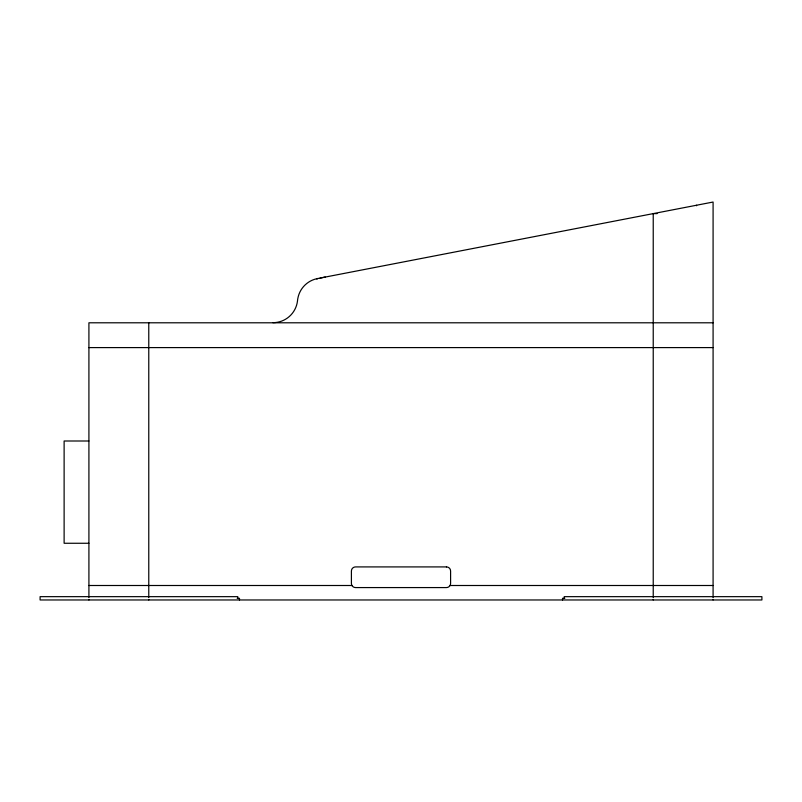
<?xml version="1.0" encoding="UTF-8"?>
<svg xmlns="http://www.w3.org/2000/svg" width="802" height="802" viewBox="0 0 802 802"><rect width="100%" height="100%" fill="white"/><g stroke="black" fill="none" stroke-linecap="round" stroke-linejoin="round"><path stroke-width="1.2" d="M272.87 322.675A24.651 24.651 0 0 0 297.472 301.091L297.582 300.098A23.098 23.098 0 0 1 297.823 298.514A24.672 24.672 0 0 1 316.589 278.765L322.484 277.612M320.118 278.063L713.088 202.034L713.088 597.56M322.875 277.532L325.231 277.071M657.119 213.613L653.229 213.613L653.229 597.56M713.088 322.795L88.912 322.795L88.912 597.56M88.912 347.597L713.088 347.597M88.912 441L64.12 441L64.12 543.265L88.912 543.265M88.912 585.5L351.968 585.5M450.032 585.5L713.088 585.5M237.202 598.312L239.477 598.312L239.477 599.966M564.798 598.312L562.523 598.312L562.523 599.966M713.088 599.455L713.088 599.966M696.557 205.232L696.557 205.753M653.229 599.455L653.229 599.966M564.217 598.312L564.217 596.658L761.9 596.658L761.9 599.966L40.1 599.966L40.1 596.658L237.783 596.658L237.783 598.312M148.771 322.795L148.771 597.56M148.771 599.455L148.771 599.966M88.912 599.455L88.912 599.966M446.453 566.914L355.547 566.914A4.13 4.13 0 0 0 351.406 571.044L351.406 583.435A4.13 4.13 0 0 0 355.547 587.575L446.453 587.575A4.13 4.13 0 0 0 450.594 583.435L450.594 571.044A4.13 4.13 0 0 0 446.453 566.914M317.762 278.525A40.952 40.952 0 0 0 316.589 278.765A41.193 41.193 0 0 1 317.762 278.525"/></g></svg>
